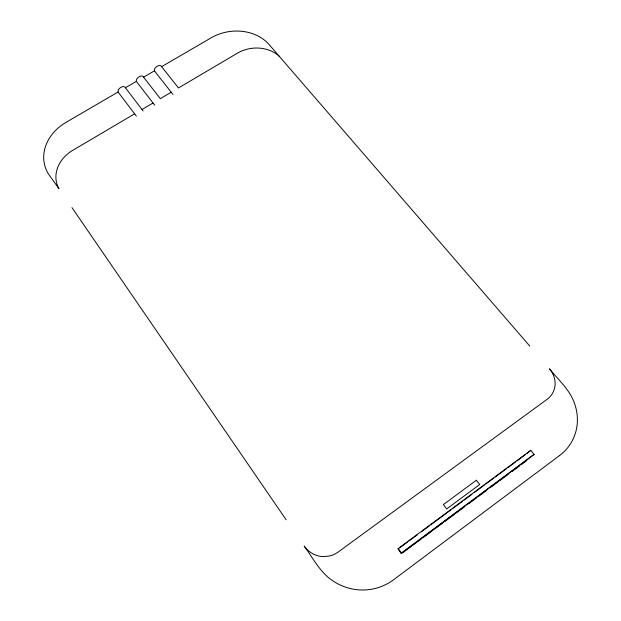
<?xml version="1.0" encoding="UTF-8"?>
<svg xmlns="http://www.w3.org/2000/svg" width="621" height="621" viewBox="0 0 621 621"><rect width="100%" height="100%" fill="white"/><g stroke="black" fill="none" stroke-linecap="round" stroke-linejoin="round"><path stroke-width="0.93" d="M398.201 548.568L398.038 549.088L401.244 553.49L534.122 454.386L530.769 450.31L398.201 548.568L401.414 552.977L401.244 553.49M530.769 450.31L527.12 453.4M399.598 547.939L407.368 542.172M408.928 541.015L417.483 534.681M421.364 531.793L429.142 526.034M430.695 524.877L450.916 509.888M452.468 508.739L462.575 501.24M464.135 500.091L471.906 494.324M474.242 492.593L484.349 485.102M485.909 483.953L493.679 478.186M495.24 477.029L506.123 468.964M507.675 467.807L515.453 462.047M517.006 460.891L525.56 454.549M401.414 552.977L534.122 454.386M402.618 552.837L411.156 546.496M412.709 545.339L421.248 538.989M422.8 537.84L432.891 530.342M434.444 529.185L442.983 522.843M444.535 521.687L454.626 514.188M456.179 513.031L464.718 506.689M468.599 503.802L476.361 498.034M477.914 496.885L486.453 490.536M490.334 487.656L498.096 481.88M499.649 480.732L508.188 474.382M512.069 471.502L519.831 465.734M521.384 464.578L526.818 460.541M134.625 113.829L72.696 150.367A33.697 28.217 -19.9 0 0 57.155 169.044L56.247 172.793A33.697 28.217 -19.9 0 0 58.227 187.387L58.948 188.644L49.144 174.99A44.549 36.957 -19.2 0 1 66.028 122.353L118.099 92.024A4.277 2.569 -36.7 0 1 120.885 87.382A4.277 2.569 -36.7 0 1 125.419 87.763L136.341 81.398A4.262 2.554 -37.8 0 1 139.166 76.74A4.262 2.554 -37.8 0 1 143.591 77.175L154.419 70.864A4.246 2.531 -38.8 0 1 157.292 66.199A4.246 2.531 -38.8 0 1 161.607 66.68L211.101 37.85A42.554 34.792 -8.5 0 1 269.172 44.619L529.822 346.122M141.999 109.482L153.007 102.985M171.233 92.226L160.319 98.669L143.591 77.175M279.675 56.767L278.674 55.758A31.912 26.245 -7.4 0 0 237.447 53.165L178.483 87.957L161.607 66.68M154.419 70.864L172.964 94.431M136.341 81.398L154.73 105.205M125.419 87.763L143.133 110.973M118.099 92.024L136.325 116.08M71.974 207.624L286.172 519.808M559.637 455.496L393.667 579.696A54.501 53.01 64.3 0 1 333.399 581.225C320.211 572.81 313.147 558.302 304.189 546.053A24.638 24.18 81.2 0 0 323.145 556.618L329.495 556.02A24.638 24.18 81.2 0 0 338.158 552.046L547.124 399.311A23.614 21.277 27.2 0 0 549.445 368.82C558.395 379.827 569.768 389.639 574.534 403.425A52.886 48.073 30.8 0 1 559.637 455.496M476.361 480.243L443.378 504.601L446.693 508.933L479.707 484.496L476.361 480.243"/></g></svg>
